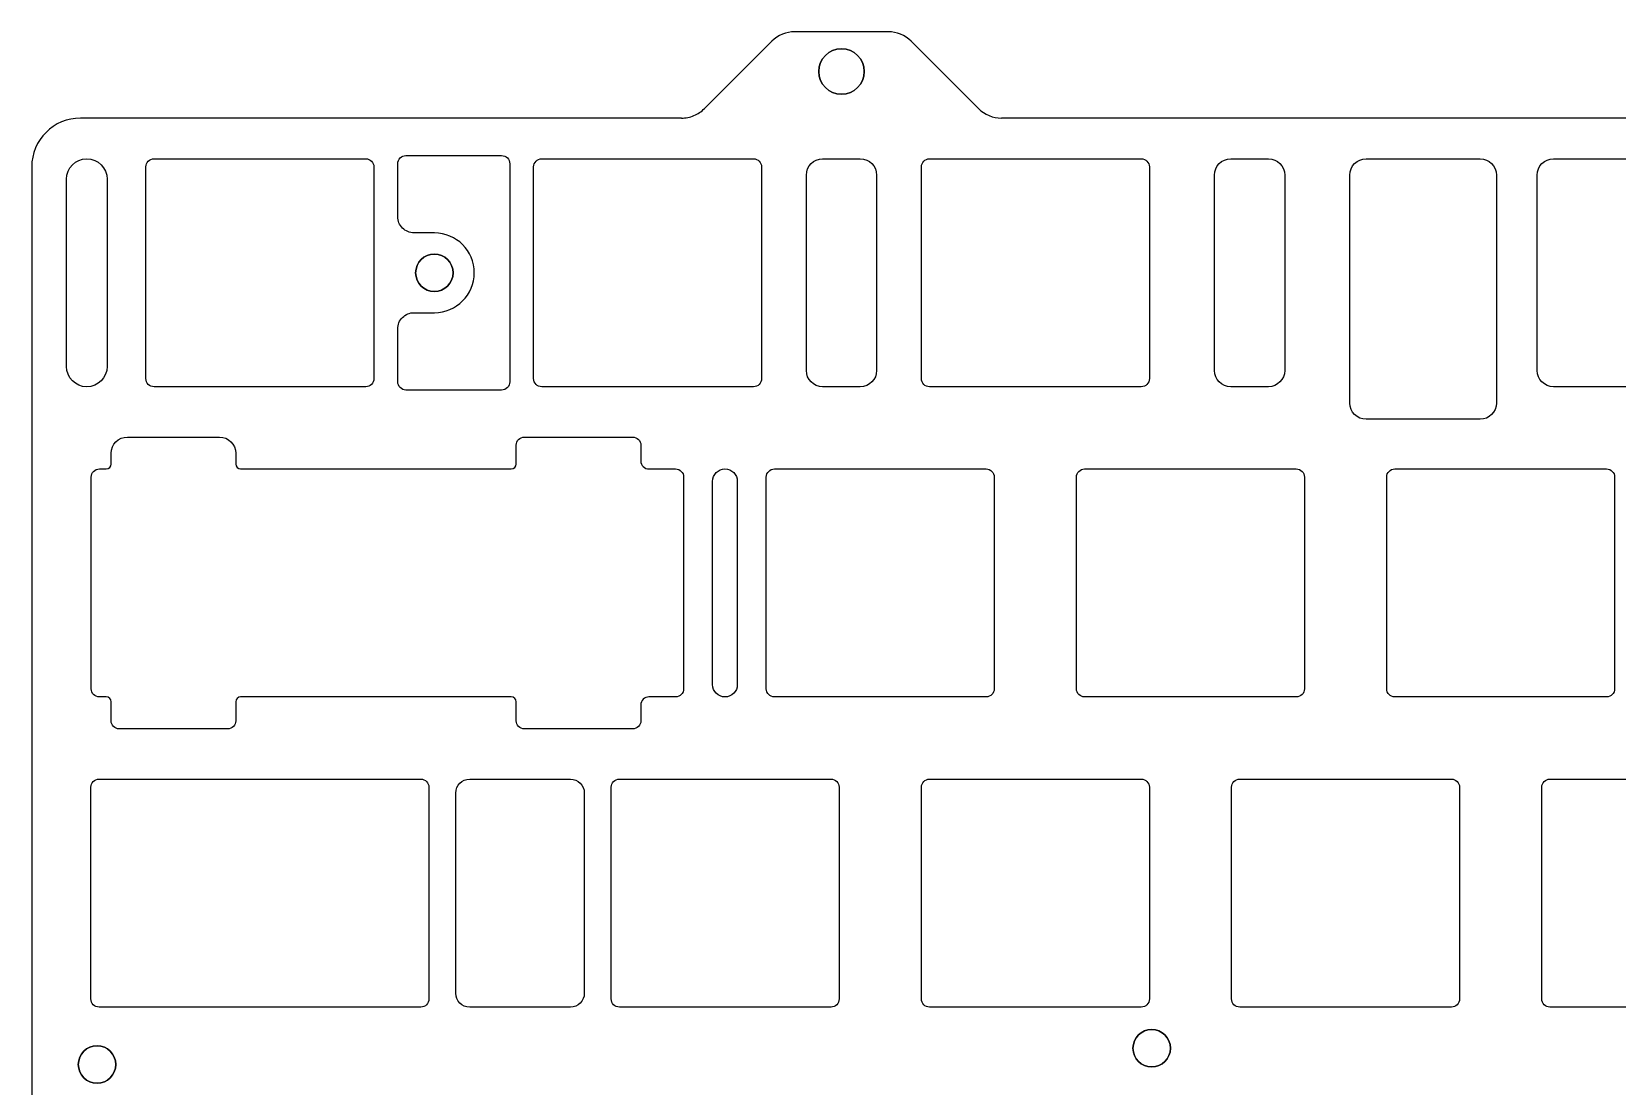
# Model space of a CAD drawing. Header units: millimetres. Extents: x -162 to 185, y -145 to -15.
# Drawn here: x -161.8 to -64.5, y -79.6 to -14.9 of the extents above; entities that cross this region are included whole.
import ezdxf

# ---------------------------------------------------------------- set-up
doc = ezdxf.new("R2010")
doc.units = ezdxf.units.MM
doc.layers.get('0').update_dxf_attribs({"linetype": 'CONTINUOUS'})

msp = doc.modelspace()

# ---------------------------------------------------------------- linework, layer by layer
for p, q in [((-116.38, -15.463), (-120.513, -19.597)), ((-116.38, -15.463), (-120.513, -19.597)), ((-109.232, -14.878), (-114.965, -14.878)), ((-109.232, -14.878), (-114.965, -14.878)), ((-103.685, -19.597), (-107.818, -15.463)), ((-103.685, -19.597), (-107.818, -15.463)), ((-121.927, -20.183), (-158.83, -20.183)), ((-121.927, -20.183), (-158.83, -20.183)), ((63.811, -20.183), (-102.271, -20.183)), ((63.811, -20.183), (-102.271, -20.183)), ((-161.83, -23.183), (-161.83, -136.195)), ((-161.83, -23.183), (-161.83, -136.195)), ((-154.817, -36.183), (-154.817, -23.183)), ((-154.817, -36.183), (-154.817, -23.183)), ((-154.317, -22.683), (-141.318, -22.683)), ((-154.317, -22.683), (-141.318, -22.683)), ((-140.818, -23.183), (-140.818, -36.183)), ((-140.818, -23.183), (-140.818, -36.183)), ((-131.005, -36.183), (-131.005, -23.183)), ((-131.005, -36.183), (-131.005, -23.183)), ((-130.505, -22.683), (-117.505, -22.683)), ((-130.505, -22.683), (-117.505, -22.683)), ((-117.005, -23.183), (-117.005, -36.183)), ((-117.005, -23.183), (-117.005, -36.183)), ((-113.256, -22.683), (-110.942, -22.683)), ((-113.256, -22.683), (-110.942, -22.683)), ((-107.192, -36.183), (-107.192, -23.183)), ((-107.192, -36.183), (-107.192, -23.183)), ((-106.692, -22.683), (-93.693, -22.683)), ((-106.692, -22.683), (-93.693, -22.683)), ((-93.193, -23.183), (-93.193, -36.183)), ((-93.193, -23.183), (-93.193, -36.183)), ((-88.193, -22.683), (-85.879, -22.683)), ((-88.193, -22.683), (-85.879, -22.683)), ((-79.88, -22.683), (-72.88, -22.683)), ((-79.88, -22.683), (-72.88, -22.683)), ((-68.374, -22.683), (-28.23, -22.683)), ((-68.374, -22.683), (-28.23, -22.683)), ((-159.699, -35.433), (-159.699, -23.933)), ((-159.699, -35.433), (-159.699, -23.933)), ((-157.199, -23.933), (-157.199, -35.433)), ((-157.199, -23.933), (-157.199, -35.433)), ((-114.256, -35.683), (-114.256, -23.683)), ((-114.256, -35.683), (-114.256, -23.683)), ((-109.942, -23.683), (-109.942, -35.683)), ((-109.942, -23.683), (-109.942, -35.683)), ((-89.193, -35.683), (-89.193, -23.683)), ((-89.193, -35.683), (-89.193, -23.683)), ((-84.879, -23.683), (-84.879, -35.683)), ((-84.879, -23.683), (-84.879, -35.683)), ((-80.88, -37.683), (-80.88, -23.683)), ((-80.88, -37.683), (-80.88, -23.683)), ((-71.88, -23.683), (-71.88, -37.683)), ((-71.88, -23.683), (-71.88, -37.683)), ((-69.374, -35.682), (-69.374, -23.683)), ((-69.374, -35.682), (-69.374, -23.683)), ((-141.318, -36.683), (-154.317, -36.683)), ((-141.318, -36.683), (-154.317, -36.683)), ((-117.505, -36.683), (-130.505, -36.683)), ((-117.505, -36.683), (-130.505, -36.683)), ((-110.942, -36.683), (-113.256, -36.683)), ((-110.942, -36.683), (-113.256, -36.683)), ((-93.693, -36.683), (-106.692, -36.683)), ((-93.693, -36.683), (-106.692, -36.683)), ((-85.879, -36.683), (-88.193, -36.683)), ((-85.879, -36.683), (-88.193, -36.683)), ((-28.23, -36.682), (-68.374, -36.682)), ((-28.23, -36.682), (-68.374, -36.682)), ((-72.88, -38.683), (-79.88, -38.683)), ((-72.88, -38.683), (-79.88, -38.683)), ((-155.953, -39.771), (-150.298, -39.771)), ((-155.953, -39.771), (-150.298, -39.771)), ((-131.577, -39.771), (-124.922, -39.771)), ((-131.577, -39.771), (-124.922, -39.771)), ((-156.953, -41.433), (-156.953, -40.771)), ((-156.953, -41.433), (-156.953, -40.771)), ((-149.298, -40.771), (-149.298, -41.433)), ((-149.298, -40.771), (-149.298, -41.433)), ((-132.077, -41.433), (-132.077, -40.271)), ((-132.077, -41.433), (-132.077, -40.271)), ((-124.422, -40.271), (-124.422, -41.233)), ((-124.422, -40.271), (-124.422, -41.233)), ((-157.672, -41.733), (-157.253, -41.733)), ((-157.672, -41.733), (-157.253, -41.733)), ((-148.998, -41.733), (-132.377, -41.733)), ((-148.998, -41.733), (-132.377, -41.733)), ((-123.922, -41.733), (-122.292, -41.733)), ((-123.922, -41.733), (-122.292, -41.733)), ((-116.217, -41.733), (-103.217, -41.733)), ((-116.217, -41.733), (-103.217, -41.733)), ((-97.167, -41.733), (-84.167, -41.733)), ((-97.167, -41.733), (-84.167, -41.733)), ((-78.117, -41.733), (-65.117, -41.733)), ((-78.117, -41.733), (-65.117, -41.733)), ((-158.172, -55.233), (-158.172, -42.233)), ((-158.172, -55.233), (-158.172, -42.233)), ((-121.792, -42.233), (-121.792, -55.233)), ((-121.792, -42.233), (-121.792, -55.233)), ((-120.014, -54.973), (-120.014, -42.492)), ((-120.014, -54.973), (-120.014, -42.492)), ((-118.496, -42.492), (-118.496, -54.973)), ((-118.496, -42.492), (-118.496, -54.973)), ((-116.717, -55.233), (-116.717, -42.233)), ((-116.717, -55.233), (-116.717, -42.233)), ((-102.717, -42.233), (-102.717, -55.233)), ((-102.717, -42.233), (-102.717, -55.233)), ((-97.667, -55.233), (-97.667, -42.233)), ((-97.667, -55.233), (-97.667, -42.233)), ((-83.667, -42.233), (-83.667, -55.233)), ((-83.667, -42.233), (-83.667, -55.233)), ((-78.617, -55.233), (-78.617, -42.233)), ((-78.617, -55.233), (-78.617, -42.233)), ((-64.617, -42.233), (-64.617, -55.233)), ((-64.617, -42.233), (-64.617, -55.233)), ((-157.253, -55.733), (-157.672, -55.733)), ((-157.253, -55.733), (-157.672, -55.733)), ((-156.953, -57.195), (-156.953, -56.033)), ((-156.953, -57.195), (-156.953, -56.033)), ((-149.298, -56.033), (-149.298, -57.195)), ((-149.298, -56.033), (-149.298, -57.195)), ((-132.377, -55.733), (-148.998, -55.733)), ((-132.377, -55.733), (-148.998, -55.733)), ((-132.077, -57.195), (-132.077, -56.033)), ((-132.077, -57.195), (-132.077, -56.033)), ((-124.422, -56.233), (-124.422, -57.195)), ((-124.422, -56.233), (-124.422, -57.195)), ((-122.292, -55.733), (-123.922, -55.733)), ((-122.292, -55.733), (-123.922, -55.733)), ((-103.217, -55.733), (-116.217, -55.733)), ((-103.217, -55.733), (-116.217, -55.733)), ((-84.167, -55.733), (-97.167, -55.733)), ((-84.167, -55.733), (-97.167, -55.733)), ((-65.117, -55.733), (-78.117, -55.733)), ((-65.117, -55.733), (-78.117, -55.733)), ((-149.798, -57.695), (-156.453, -57.695)), ((-149.798, -57.695), (-156.453, -57.695)), ((-124.922, -57.695), (-131.577, -57.695)), ((-124.922, -57.695), (-131.577, -57.695)), ((-158.197, -74.283), (-158.197, -61.283)), ((-158.197, -74.283), (-158.197, -61.283)), ((-157.697, -60.783), (-137.935, -60.783)), ((-157.697, -60.783), (-137.935, -60.783)), ((-137.435, -61.283), (-137.435, -74.283)), ((-137.435, -61.283), (-137.435, -74.283)), ((-134.931, -60.783), (-128.746, -60.783)), ((-134.931, -60.783), (-128.746, -60.783)), ((-126.242, -74.283), (-126.242, -61.283)), ((-126.242, -74.283), (-126.242, -61.283)), ((-125.742, -60.783), (-112.742, -60.783)), ((-125.742, -60.783), (-112.742, -60.783)), ((-112.242, -61.283), (-112.242, -74.283)), ((-112.242, -61.283), (-112.242, -74.283)), ((-107.192, -74.283), (-107.192, -61.283)), ((-107.192, -74.283), (-107.192, -61.283)), ((-106.692, -60.783), (-93.692, -60.783)), ((-106.692, -60.783), (-93.692, -60.783)), ((-93.192, -61.283), (-93.192, -74.283)), ((-93.192, -61.283), (-93.192, -74.283)), ((-88.142, -74.283), (-88.142, -61.283)), ((-88.142, -74.283), (-88.142, -61.283)), ((-87.642, -60.783), (-74.642, -60.783)), ((-87.642, -60.783), (-74.642, -60.783)), ((-74.142, -61.283), (-74.142, -74.283)), ((-74.142, -61.283), (-74.142, -74.283)), ((-69.092, -74.283), (-69.092, -61.283)), ((-69.092, -74.283), (-69.092, -61.283)), ((-68.592, -60.783), (-55.592, -60.783)), ((-68.592, -60.783), (-55.592, -60.783)), ((-135.783, -73.931), (-135.783, -61.635)), ((-135.783, -73.931), (-135.783, -61.635)), ((-127.894, -61.635), (-127.894, -73.931)), ((-127.894, -61.635), (-127.894, -73.931)), ((-137.935, -74.783), (-157.697, -74.783)), ((-137.935, -74.783), (-157.697, -74.783)), ((-128.746, -74.783), (-134.931, -74.783)), ((-128.746, -74.783), (-134.931, -74.783)), ((-112.742, -74.783), (-125.742, -74.783)), ((-112.742, -74.783), (-125.742, -74.783)), ((-93.692, -74.783), (-106.692, -74.783)), ((-93.692, -74.783), (-106.692, -74.783)), ((-74.642, -74.783), (-87.642, -74.783)), ((-74.642, -74.783), (-87.642, -74.783)), ((-55.592, -74.783), (-68.592, -74.783)), ((-55.592, -74.783), (-68.592, -74.783))]:
    msp.add_line(p, q)
msp.add_lwpolyline([(-137.102, -32.133, 1), (-137.102, -27.233), (-138.352, -27.233, -0.414214), (-139.352, -26.233), (-139.352, -22.983, -0.414214), (-138.852, -22.483), (-132.971, -22.483, -0.414214), (-132.471, -22.983), (-132.471, -36.383, -0.414214), (-132.971, -36.883), (-138.852, -36.883, -0.414214), (-139.352, -36.383), (-139.352, -33.133, -0.414214), (-138.352, -32.133)], format="xyb", close=True)
msp.add_lwpolyline([(-137.102, -32.133, 1), (-137.102, -27.233), (-138.352, -27.233, -0.414214), (-139.352, -26.233), (-139.352, -22.983, -0.414214), (-138.852, -22.483), (-132.971, -22.483, -0.414214), (-132.471, -22.983), (-132.471, -36.383, -0.414214), (-132.971, -36.883), (-138.852, -36.883, -0.414214), (-139.352, -36.383), (-139.352, -33.133, -0.414214), (-138.352, -32.133)], format="xyb", close=True)
at = {"extrusion": (0, 0, -1)}
for centre, radius in [((112.099, -17.322), 1.4), ((137.102, -29.683), 1.15), ((93.048, -77.308), 1.15), ((157.817, -78.308), 1.15)]:
    msp.add_circle(centre, radius, dxfattribs=at)
for centre, radius in [((-112.099, -17.322), 1.4), ((-137.102, -29.683), 1.15), ((-93.048, -77.308), 1.15), ((-157.817, -78.308), 1.15)]:
    msp.add_circle(centre, radius)
for centre, radius, start, end in [((-114.965, -16.878), 2, 89.99991, 135), ((-114.965, -16.878), 2, 89.99991, 135), ((-109.232, -16.878), 2, 45, 89.99991), ((-109.232, -16.878), 2, 45, 89.99991), ((-158.83, -23.183), 3, 90, 180), ((-158.83, -23.183), 3, 90, 180), ((-102.271, -18.183), 2, 225, 270), ((-102.271, -18.183), 2, 225, 270)]:
    msp.add_arc(centre, radius, start, end)
for points, knots in [([(-121.927, -20.183), (-121.665, -20.183), (-121.405, -20.131), (-120.919, -19.93), (-120.699, -19.783), (-120.513, -19.597)], [-0.1577024, -0.1577024, -0.1577024, -0.1577024, -0.0788512, -0.0788512, 0, 0, 0, 0]), ([(-121.927, -20.183), (-121.665, -20.183), (-121.405, -20.131), (-120.919, -19.93), (-120.699, -19.783), (-120.513, -19.597)], [-0.1577024, -0.1577024, -0.1577024, -0.1577024, -0.0788512, -0.0788512, 0, 0, 0, 0]), ([(-120.014, -42.492), (-120.014, -42.073), (-119.674, -41.733), (-119.255, -41.733), (-118.836, -41.733), (-118.496, -42.073), (-118.496, -42.492)], [-10, -10, -10, -10, -8.999998, -8.999998, -8.999998, -8, -8, -8, -8]), ([(-120.014, -42.492), (-120.014, -42.073), (-119.674, -41.733), (-119.255, -41.733), (-118.836, -41.733), (-118.496, -42.073), (-118.496, -42.492)], [-10, -10, -10, -10, -8.999998, -8.999998, -8.999998, -8, -8, -8, -8]), ([(-118.496, -54.973), (-118.496, -55.393), (-118.836, -55.733), (-119.255, -55.733), (-119.674, -55.733), (-120.014, -55.393), (-120.014, -54.973)], [-7, -7, -7, -7, -5.999998, -5.999998, -5.999998, -5, -5, -5, -5]), ([(-118.496, -54.973), (-118.496, -55.393), (-118.836, -55.733), (-119.255, -55.733), (-119.674, -55.733), (-120.014, -55.393), (-120.014, -54.973)], [-7, -7, -7, -7, -5.999998, -5.999998, -5.999998, -5, -5, -5, -5])]:
    msp.add_open_spline(points, degree=3, knots=knots)
for points in [[(-159.699, -23.933), (-159.699, -23.242), (-159.139, -22.683), (-158.449, -22.683)], [(-159.699, -23.933), (-159.699, -23.242), (-159.139, -22.683), (-158.449, -22.683)], [(-158.449, -22.683), (-157.758, -22.683), (-157.199, -23.242), (-157.199, -23.933)], [(-158.449, -22.683), (-157.758, -22.683), (-157.199, -23.242), (-157.199, -23.933)], [(-154.817, -23.183), (-154.817, -22.907), (-154.594, -22.683), (-154.317, -22.683)], [(-154.817, -23.183), (-154.817, -22.907), (-154.594, -22.683), (-154.317, -22.683)], [(-141.318, -22.683), (-141.041, -22.683), (-140.818, -22.907), (-140.818, -23.183)], [(-141.318, -22.683), (-141.041, -22.683), (-140.818, -22.907), (-140.818, -23.183)], [(-131.005, -23.183), (-131.005, -22.907), (-130.781, -22.683), (-130.505, -22.683)], [(-131.005, -23.183), (-131.005, -22.907), (-130.781, -22.683), (-130.505, -22.683)], [(-117.505, -22.683), (-117.229, -22.683), (-117.005, -22.907), (-117.005, -23.183)], [(-117.505, -22.683), (-117.229, -22.683), (-117.005, -22.907), (-117.005, -23.183)], [(-114.256, -23.683), (-114.256, -23.13), (-113.808, -22.683), (-113.256, -22.683)], [(-114.256, -23.683), (-114.256, -23.13), (-113.808, -22.683), (-113.256, -22.683)], [(-110.942, -22.683), (-110.39, -22.683), (-109.942, -23.13), (-109.942, -23.683)], [(-110.942, -22.683), (-110.39, -22.683), (-109.942, -23.13), (-109.942, -23.683)], [(-107.192, -23.183), (-107.192, -22.907), (-106.969, -22.683), (-106.692, -22.683)], [(-107.192, -23.183), (-107.192, -22.907), (-106.969, -22.683), (-106.692, -22.683)], [(-93.693, -22.683), (-93.416, -22.683), (-93.193, -22.907), (-93.193, -23.183)], [(-93.693, -22.683), (-93.416, -22.683), (-93.193, -22.907), (-93.193, -23.183)], [(-89.193, -23.683), (-89.193, -23.13), (-88.745, -22.683), (-88.193, -22.683)], [(-89.193, -23.683), (-89.193, -23.13), (-88.745, -22.683), (-88.193, -22.683)], [(-85.879, -22.683), (-85.327, -22.683), (-84.879, -23.13), (-84.879, -23.683)], [(-85.879, -22.683), (-85.327, -22.683), (-84.879, -23.13), (-84.879, -23.683)], [(-80.88, -23.683), (-80.88, -23.131), (-80.432, -22.683), (-79.88, -22.683)], [(-80.88, -23.683), (-80.88, -23.131), (-80.432, -22.683), (-79.88, -22.683)], [(-72.88, -22.683), (-72.328, -22.683), (-71.88, -23.131), (-71.88, -23.683)], [(-72.88, -22.683), (-72.328, -22.683), (-71.88, -23.131), (-71.88, -23.683)], [(-69.374, -23.683), (-69.374, -23.131), (-68.926, -22.683), (-68.374, -22.683)], [(-69.374, -23.683), (-69.374, -23.131), (-68.926, -22.683), (-68.374, -22.683)], [(-158.449, -36.683), (-159.139, -36.683), (-159.699, -36.124), (-159.699, -35.433)], [(-158.449, -36.683), (-159.139, -36.683), (-159.699, -36.124), (-159.699, -35.433)], [(-157.199, -35.433), (-157.199, -36.124), (-157.758, -36.683), (-158.449, -36.683)], [(-157.199, -35.433), (-157.199, -36.124), (-157.758, -36.683), (-158.449, -36.683)], [(-113.256, -36.683), (-113.808, -36.683), (-114.256, -36.235), (-114.256, -35.683)], [(-113.256, -36.683), (-113.808, -36.683), (-114.256, -36.235), (-114.256, -35.683)], [(-109.942, -35.683), (-109.942, -36.235), (-110.39, -36.683), (-110.942, -36.683)], [(-109.942, -35.683), (-109.942, -36.235), (-110.39, -36.683), (-110.942, -36.683)], [(-88.193, -36.683), (-88.745, -36.683), (-89.193, -36.235), (-89.193, -35.683)], [(-88.193, -36.683), (-88.745, -36.683), (-89.193, -36.235), (-89.193, -35.683)], [(-84.879, -35.683), (-84.879, -36.235), (-85.327, -36.683), (-85.879, -36.683)], [(-84.879, -35.683), (-84.879, -36.235), (-85.327, -36.683), (-85.879, -36.683)], [(-68.374, -36.682), (-68.926, -36.682), (-69.374, -36.235), (-69.374, -35.682)], [(-68.374, -36.682), (-68.926, -36.682), (-69.374, -36.235), (-69.374, -35.682)], [(-154.317, -36.683), (-154.594, -36.683), (-154.817, -36.459), (-154.817, -36.183)], [(-154.317, -36.683), (-154.594, -36.683), (-154.817, -36.459), (-154.817, -36.183)], [(-140.818, -36.183), (-140.818, -36.459), (-141.041, -36.683), (-141.318, -36.683)], [(-140.818, -36.183), (-140.818, -36.459), (-141.041, -36.683), (-141.318, -36.683)], [(-130.505, -36.683), (-130.781, -36.683), (-131.005, -36.459), (-131.005, -36.183)], [(-130.505, -36.683), (-130.781, -36.683), (-131.005, -36.459), (-131.005, -36.183)], [(-117.005, -36.183), (-117.005, -36.459), (-117.229, -36.683), (-117.505, -36.683)], [(-117.005, -36.183), (-117.005, -36.459), (-117.229, -36.683), (-117.505, -36.683)], [(-106.692, -36.683), (-106.969, -36.683), (-107.192, -36.459), (-107.192, -36.183)], [(-106.692, -36.683), (-106.969, -36.683), (-107.192, -36.459), (-107.192, -36.183)], [(-93.193, -36.183), (-93.193, -36.459), (-93.416, -36.683), (-93.693, -36.683)], [(-93.193, -36.183), (-93.193, -36.459), (-93.416, -36.683), (-93.693, -36.683)], [(-79.88, -38.683), (-80.432, -38.683), (-80.88, -38.235), (-80.88, -37.683)], [(-79.88, -38.683), (-80.432, -38.683), (-80.88, -38.235), (-80.88, -37.683)], [(-71.88, -37.683), (-71.88, -38.235), (-72.328, -38.683), (-72.88, -38.683)], [(-71.88, -37.683), (-71.88, -38.235), (-72.328, -38.683), (-72.88, -38.683)], [(-156.953, -40.771), (-156.953, -40.218), (-156.505, -39.771), (-155.953, -39.771)], [(-156.953, -40.771), (-156.953, -40.218), (-156.505, -39.771), (-155.953, -39.771)], [(-150.298, -39.771), (-149.746, -39.771), (-149.298, -40.218), (-149.298, -40.771)], [(-150.298, -39.771), (-149.746, -39.771), (-149.298, -40.218), (-149.298, -40.771)], [(-132.077, -40.271), (-132.077, -39.995), (-131.853, -39.771), (-131.577, -39.771)], [(-132.077, -40.271), (-132.077, -39.995), (-131.853, -39.771), (-131.577, -39.771)], [(-124.922, -39.771), (-124.646, -39.771), (-124.422, -39.995), (-124.422, -40.271)], [(-124.922, -39.771), (-124.646, -39.771), (-124.422, -39.995), (-124.422, -40.271)], [(-158.172, -42.233), (-158.172, -41.957), (-157.948, -41.733), (-157.672, -41.733)], [(-158.172, -42.233), (-158.172, -41.957), (-157.948, -41.733), (-157.672, -41.733)], [(-157.253, -41.733), (-157.087, -41.733), (-156.953, -41.598), (-156.953, -41.433)], [(-157.253, -41.733), (-157.087, -41.733), (-156.953, -41.598), (-156.953, -41.433)], [(-149.298, -41.433), (-149.298, -41.598), (-149.164, -41.733), (-148.998, -41.733)], [(-149.298, -41.433), (-149.298, -41.598), (-149.164, -41.733), (-148.998, -41.733)], [(-132.377, -41.733), (-132.211, -41.733), (-132.077, -41.598), (-132.077, -41.433)], [(-132.377, -41.733), (-132.211, -41.733), (-132.077, -41.598), (-132.077, -41.433)], [(-124.422, -41.233), (-124.422, -41.509), (-124.198, -41.733), (-123.922, -41.733)], [(-124.422, -41.233), (-124.422, -41.509), (-124.198, -41.733), (-123.922, -41.733)], [(-122.292, -41.733), (-122.016, -41.733), (-121.792, -41.957), (-121.792, -42.233)], [(-122.292, -41.733), (-122.016, -41.733), (-121.792, -41.957), (-121.792, -42.233)], [(-116.717, -42.233), (-116.717, -41.957), (-116.494, -41.733), (-116.217, -41.733)], [(-116.717, -42.233), (-116.717, -41.957), (-116.494, -41.733), (-116.217, -41.733)], [(-103.217, -41.733), (-102.941, -41.733), (-102.717, -41.957), (-102.717, -42.233)], [(-103.217, -41.733), (-102.941, -41.733), (-102.717, -41.957), (-102.717, -42.233)], [(-97.667, -42.233), (-97.667, -41.957), (-97.444, -41.733), (-97.167, -41.733)], [(-97.667, -42.233), (-97.667, -41.957), (-97.444, -41.733), (-97.167, -41.733)], [(-84.167, -41.733), (-83.891, -41.733), (-83.667, -41.957), (-83.667, -42.233)], [(-84.167, -41.733), (-83.891, -41.733), (-83.667, -41.957), (-83.667, -42.233)], [(-78.617, -42.233), (-78.617, -41.957), (-78.394, -41.733), (-78.117, -41.733)], [(-78.617, -42.233), (-78.617, -41.957), (-78.394, -41.733), (-78.117, -41.733)], [(-65.117, -41.733), (-64.841, -41.733), (-64.617, -41.957), (-64.617, -42.233)], [(-65.117, -41.733), (-64.841, -41.733), (-64.617, -41.957), (-64.617, -42.233)], [(-157.672, -55.733), (-157.948, -55.733), (-158.172, -55.509), (-158.172, -55.233)], [(-157.672, -55.733), (-157.948, -55.733), (-158.172, -55.509), (-158.172, -55.233)], [(-121.792, -55.233), (-121.792, -55.509), (-122.016, -55.733), (-122.292, -55.733)], [(-121.792, -55.233), (-121.792, -55.509), (-122.016, -55.733), (-122.292, -55.733)], [(-116.217, -55.733), (-116.494, -55.733), (-116.717, -55.509), (-116.717, -55.233)], [(-116.217, -55.733), (-116.494, -55.733), (-116.717, -55.509), (-116.717, -55.233)], [(-102.717, -55.233), (-102.717, -55.509), (-102.941, -55.733), (-103.217, -55.733)], [(-102.717, -55.233), (-102.717, -55.509), (-102.941, -55.733), (-103.217, -55.733)], [(-97.167, -55.733), (-97.444, -55.733), (-97.667, -55.509), (-97.667, -55.233)], [(-97.167, -55.733), (-97.444, -55.733), (-97.667, -55.509), (-97.667, -55.233)], [(-83.667, -55.233), (-83.667, -55.509), (-83.891, -55.733), (-84.167, -55.733)], [(-83.667, -55.233), (-83.667, -55.509), (-83.891, -55.733), (-84.167, -55.733)], [(-78.117, -55.733), (-78.394, -55.733), (-78.617, -55.509), (-78.617, -55.233)], [(-78.117, -55.733), (-78.394, -55.733), (-78.617, -55.509), (-78.617, -55.233)], [(-64.617, -55.233), (-64.617, -55.509), (-64.841, -55.733), (-65.117, -55.733)], [(-64.617, -55.233), (-64.617, -55.509), (-64.841, -55.733), (-65.117, -55.733)], [(-156.953, -56.033), (-156.953, -55.867), (-157.087, -55.733), (-157.253, -55.733)], [(-156.953, -56.033), (-156.953, -55.867), (-157.087, -55.733), (-157.253, -55.733)], [(-148.998, -55.733), (-149.164, -55.733), (-149.298, -55.867), (-149.298, -56.033)], [(-148.998, -55.733), (-149.164, -55.733), (-149.298, -55.867), (-149.298, -56.033)], [(-132.077, -56.033), (-132.077, -55.867), (-132.211, -55.733), (-132.377, -55.733)], [(-132.077, -56.033), (-132.077, -55.867), (-132.211, -55.733), (-132.377, -55.733)], [(-123.922, -55.733), (-124.198, -55.733), (-124.422, -55.957), (-124.422, -56.233)], [(-123.922, -55.733), (-124.198, -55.733), (-124.422, -55.957), (-124.422, -56.233)], [(-156.453, -57.695), (-156.729, -57.695), (-156.953, -57.471), (-156.953, -57.195)], [(-156.453, -57.695), (-156.729, -57.695), (-156.953, -57.471), (-156.953, -57.195)], [(-149.298, -57.195), (-149.298, -57.471), (-149.522, -57.695), (-149.798, -57.695)], [(-149.298, -57.195), (-149.298, -57.471), (-149.522, -57.695), (-149.798, -57.695)], [(-131.577, -57.695), (-131.853, -57.695), (-132.077, -57.471), (-132.077, -57.195)], [(-131.577, -57.695), (-131.853, -57.695), (-132.077, -57.471), (-132.077, -57.195)], [(-124.422, -57.195), (-124.422, -57.471), (-124.646, -57.695), (-124.922, -57.695)], [(-124.422, -57.195), (-124.422, -57.471), (-124.646, -57.695), (-124.922, -57.695)], [(-158.197, -61.283), (-158.197, -61.007), (-157.973, -60.783), (-157.697, -60.783)], [(-158.197, -61.283), (-158.197, -61.007), (-157.973, -60.783), (-157.697, -60.783)], [(-137.935, -60.783), (-137.659, -60.783), (-137.435, -61.007), (-137.435, -61.283)], [(-137.935, -60.783), (-137.659, -60.783), (-137.435, -61.007), (-137.435, -61.283)], [(-135.783, -61.635), (-135.783, -61.164), (-135.402, -60.783), (-134.931, -60.783)], [(-135.783, -61.635), (-135.783, -61.164), (-135.402, -60.783), (-134.931, -60.783)], [(-128.746, -60.783), (-128.275, -60.783), (-127.894, -61.164), (-127.894, -61.635)], [(-128.746, -60.783), (-128.275, -60.783), (-127.894, -61.164), (-127.894, -61.635)], [(-126.242, -61.283), (-126.242, -61.007), (-126.019, -60.783), (-125.742, -60.783)], [(-126.242, -61.283), (-126.242, -61.007), (-126.019, -60.783), (-125.742, -60.783)], [(-112.742, -60.783), (-112.466, -60.783), (-112.242, -61.007), (-112.242, -61.283)], [(-112.742, -60.783), (-112.466, -60.783), (-112.242, -61.007), (-112.242, -61.283)], [(-107.192, -61.283), (-107.192, -61.007), (-106.969, -60.783), (-106.692, -60.783)], [(-107.192, -61.283), (-107.192, -61.007), (-106.969, -60.783), (-106.692, -60.783)], [(-93.692, -60.783), (-93.416, -60.783), (-93.192, -61.007), (-93.192, -61.283)], [(-93.692, -60.783), (-93.416, -60.783), (-93.192, -61.007), (-93.192, -61.283)], [(-88.142, -61.283), (-88.142, -61.007), (-87.919, -60.783), (-87.642, -60.783)], [(-88.142, -61.283), (-88.142, -61.007), (-87.919, -60.783), (-87.642, -60.783)], [(-74.642, -60.783), (-74.366, -60.783), (-74.142, -61.007), (-74.142, -61.283)], [(-74.642, -60.783), (-74.366, -60.783), (-74.142, -61.007), (-74.142, -61.283)], [(-69.092, -61.283), (-69.092, -61.007), (-68.869, -60.783), (-68.592, -60.783)], [(-69.092, -61.283), (-69.092, -61.007), (-68.869, -60.783), (-68.592, -60.783)], [(-134.931, -74.783), (-135.402, -74.783), (-135.783, -74.401), (-135.783, -73.931)], [(-134.931, -74.783), (-135.402, -74.783), (-135.783, -74.401), (-135.783, -73.931)], [(-127.894, -73.931), (-127.894, -74.401), (-128.275, -74.783), (-128.746, -74.783)], [(-127.894, -73.931), (-127.894, -74.401), (-128.275, -74.783), (-128.746, -74.783)], [(-157.697, -74.783), (-157.973, -74.783), (-158.197, -74.559), (-158.197, -74.283)], [(-157.697, -74.783), (-157.973, -74.783), (-158.197, -74.559), (-158.197, -74.283)], [(-137.435, -74.283), (-137.435, -74.559), (-137.659, -74.783), (-137.935, -74.783)], [(-137.435, -74.283), (-137.435, -74.559), (-137.659, -74.783), (-137.935, -74.783)], [(-125.742, -74.783), (-126.019, -74.783), (-126.242, -74.559), (-126.242, -74.283)], [(-125.742, -74.783), (-126.019, -74.783), (-126.242, -74.559), (-126.242, -74.283)], [(-112.242, -74.283), (-112.242, -74.559), (-112.466, -74.783), (-112.742, -74.783)], [(-112.242, -74.283), (-112.242, -74.559), (-112.466, -74.783), (-112.742, -74.783)], [(-106.692, -74.783), (-106.969, -74.783), (-107.192, -74.559), (-107.192, -74.283)], [(-106.692, -74.783), (-106.969, -74.783), (-107.192, -74.559), (-107.192, -74.283)], [(-93.192, -74.283), (-93.192, -74.559), (-93.416, -74.783), (-93.692, -74.783)], [(-93.192, -74.283), (-93.192, -74.559), (-93.416, -74.783), (-93.692, -74.783)], [(-87.642, -74.783), (-87.919, -74.783), (-88.142, -74.559), (-88.142, -74.283)], [(-87.642, -74.783), (-87.919, -74.783), (-88.142, -74.559), (-88.142, -74.283)], [(-74.142, -74.283), (-74.142, -74.559), (-74.366, -74.783), (-74.642, -74.783)], [(-74.142, -74.283), (-74.142, -74.559), (-74.366, -74.783), (-74.642, -74.783)], [(-68.592, -74.783), (-68.869, -74.783), (-69.092, -74.559), (-69.092, -74.283)], [(-68.592, -74.783), (-68.869, -74.783), (-69.092, -74.559), (-69.092, -74.283)]]:
    msp.add_open_spline(points, degree=3)

doc.saveas('drawing.dxf')
